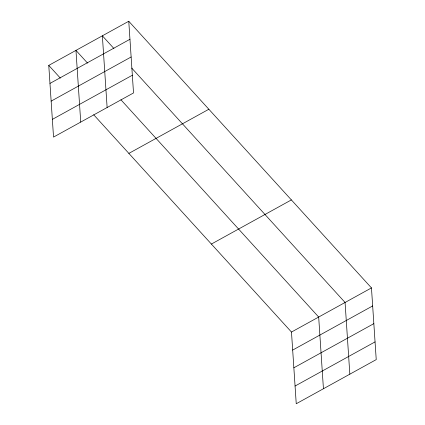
<?xml version="1.0" encoding="UTF-8"?>
<svg xmlns="http://www.w3.org/2000/svg" width="425" height="425" viewBox="0 0 425 425"><rect width="100%" height="100%" fill="white"/><g stroke="black" fill="none" stroke-linecap="round" stroke-linejoin="round"><path stroke-width="0.64" d="M128.759 21.25L133.519 92.948L53.534 137.089L48.769 65.392L128.759 21.25L371.466 287.911L376.231 359.608L296.241 403.75L291.481 332.053L93.713 114.771M49.969 83.417L129.954 39.275M51.143 101.129L131.134 56.987M52.355 119.377L132.345 75.236M128.865 153.393L208.85 109.246M211.384 244.056L291.375 199.915M291.481 332.053L371.466 287.911M292.676 350.078L372.667 305.936M293.856 367.79L373.841 323.648M295.067 386.038L375.052 341.897M113.932 48.53L102.361 35.817L107.127 107.514M131.729 68.085L345.073 302.478L349.833 374.175M87.534 63.097L75.963 50.384L80.729 122.081M120.907 99.763L318.676 317.045L323.436 388.742M48.769 65.392L60.339 78.104"/></g></svg>
